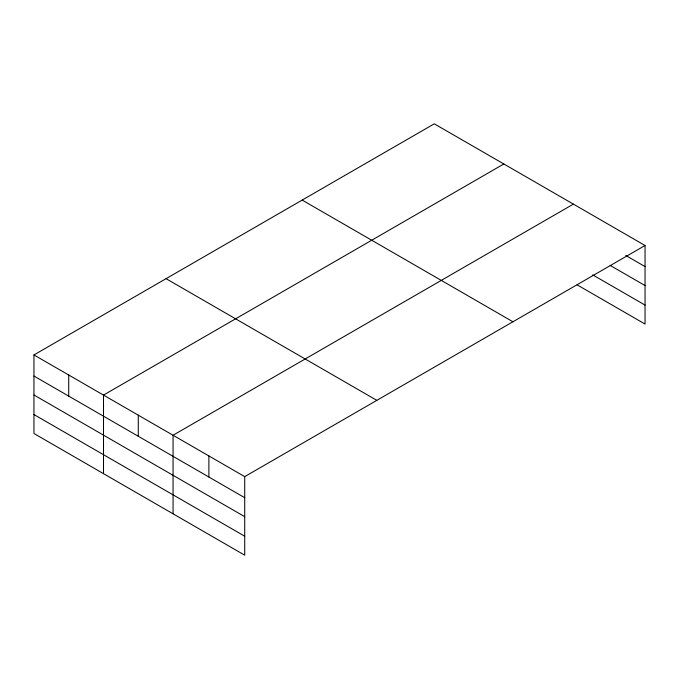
<?xml version="1.0" encoding="UTF-8"?>
<svg xmlns="http://www.w3.org/2000/svg" width="679" height="679" viewBox="0 0 679 679"><rect width="100%" height="100%" fill="white"/><g stroke="black" fill="none" stroke-linecap="round" stroke-linejoin="round"><path stroke-width="1.02" d="M645.05 245.501L434.28 123.816L33.95 354.939L33.95 433.499L244.72 555.184L244.72 476.624L645.05 245.501L645.05 324.061L577.065 284.807M503.835 163.97L103.505 395.093L103.505 473.653M573.39 204.124L173.06 435.256L173.06 513.816M625.758 255.448L645.05 266.584M610.141 265.396L645.05 285.553M592.682 274.859L645.05 305.092M302.172 200.084L512.942 321.77M166.058 278.67L376.828 400.355M33.95 354.939L244.72 476.624M33.95 376.03L244.72 497.715M33.95 394.991L244.72 516.685M33.95 414.538L244.72 536.223M208.886 455.94L208.886 477.031M138.278 415.175L138.278 436.266M68.723 375.02L68.723 396.103"/></g></svg>
